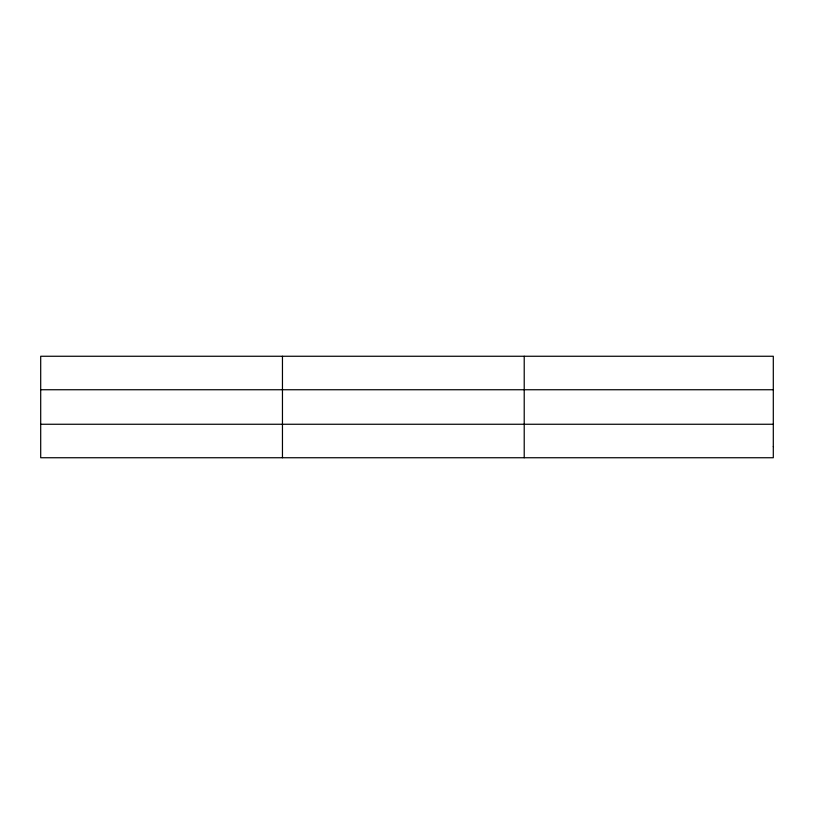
<?xml version="1.0" encoding="UTF-8"?>
<svg xmlns="http://www.w3.org/2000/svg" width="814" height="814" viewBox="0 0 814 814"><rect width="100%" height="100%" fill="white"/><g stroke="black" fill="none" stroke-linecap="round" stroke-linejoin="round"><path stroke-width="1.22" d="M282.458 356.257L282.458 457.743M524.216 356.257L524.216 457.743M40.7 389.743L773.3 389.743M40.7 424.257L773.3 424.257M773.3 446.581L773.3 457.743L40.7 457.743L40.7 356.257L773.3 356.257L773.3 446.581"/></g></svg>
